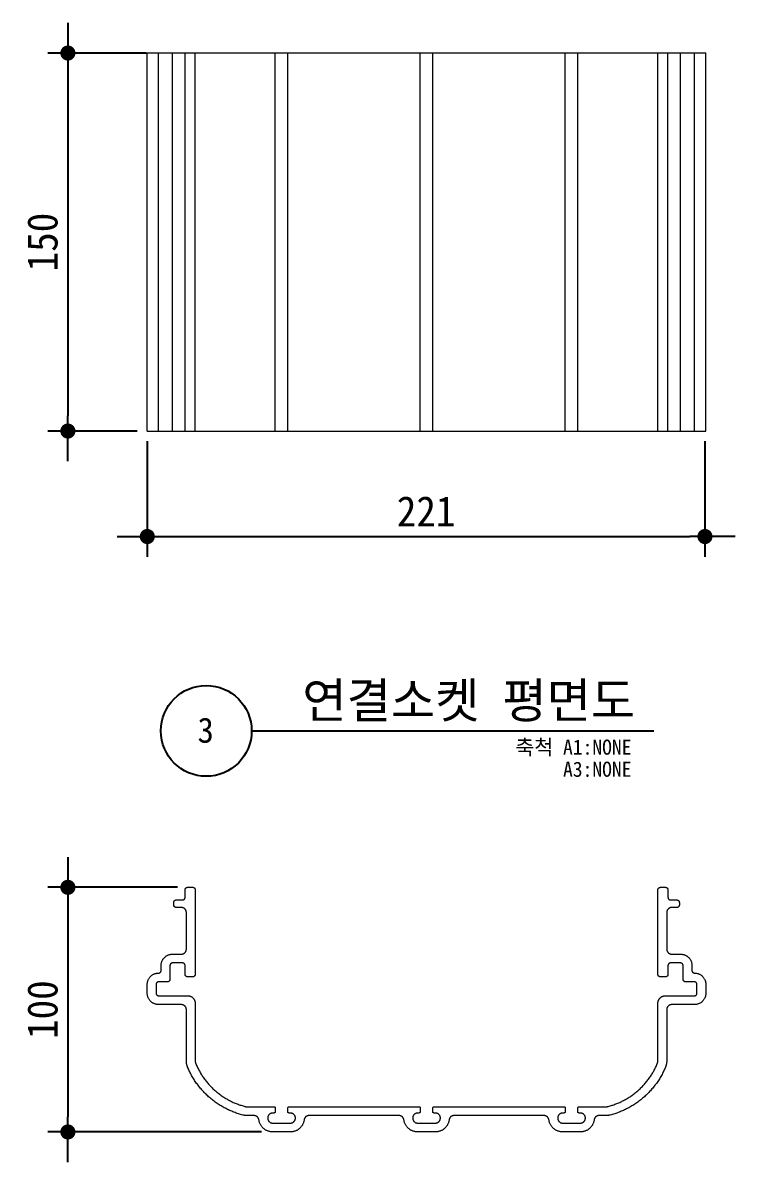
# Model space of a CAD drawing. Header units: inches. Extents: x 1408519 to 1410009, y -41115 to -40078.
# Drawn here: x 1409395.8 to 1409678.3, y -40535.6 to -40083.8 of the extents above; entities that cross this region are included whole.
import ezdxf
from ezdxf.enums import TextEntityAlignment as Align

# ---------------------------------------------------------------- set-up
doc = ezdxf.new("R2010")
doc.units = ezdxf.units.IN
doc.header["$LTSCALE"] = 5
doc.header["$MEASUREMENT"] = 0
doc.layers.get('0').update_dxf_attribs({"linetype": 'CONTINUOUS'})
for name, color, linetype, lineweight in [('A-DIMS', 7, 'CONTINUOUS', 25), ('A-XXXX-FIN2', 6, 'CONTINUOUS', 20), ('A-XXXX-SYMB', 7, 'CONTINUOUS', 25), ('A-XXXX-TXT1', 3, 'CONTINUOUS', 25)]:
    doc.layers.add(name, color=color, linetype=linetype, lineweight=lineweight)
doc.styles.add('HY울릉도L', font='')
doc.styles.add('돋움체', font='')
doc.styles.get('HY울릉도L').set_extended_font_data('HYwulM')
doc.styles.get('돋움체').set_extended_font_data('DotumChe')
doc.dimstyles.new('CDIM', dxfattribs={"dimtxt": 3, "dimasz": 1.5, "dimexe": 2, "dimexo": 1, "dimgap": 1, "dimtad": 1, "dimdec": 0, "dimrnd": 0.5, "dimzin": 0, "dimdsep": 32, "dimlunit": 6, "dimtxsty": 'HY울릉도L', "dimblk1": '_CIDOT', "dimblk2": '_CIDOT', "dimsah": 1, "dimcen": 5.5, "dimclrd": 2, "dimclre": 2, "dimclrt": 7, "dimadec": 0, "dimazin": 0, "dimtfac": 1, "dimtdec": 0, "dimtix": 1, "dimtmove": 2, "dimatfit": 1, "dimldrblk": '_CIDOT', "dimfxl": 1, "dimtolj": 1, "dimtzin": 0, "dimlwd": -1, "dimarcsym": 0})

# ---------------------------------------------------------------- blocks, each defined once
blk = doc.blocks.new('_CIDOT')
at = {"color": 0, "linetype": 'ByBlock'}
blk.add_line((2, 0), (-1, 0), dxfattribs=at)
at = {"color": 0, "linetype": 'ByBlock', "const_width": 0.5}
blk.add_lwpolyline([(-0.25, 0, 1), (0.25, 0, 1)], format="xyb", close=True, dxfattribs=at)
blk = doc.blocks.new('*D14')
at = {"layer": 'A-DIMS', "lineweight": -2, "transparency": 16777216}
for p, q in [((1409444.83, -40095.78), (1409405.65, -40095.78)), ((1409441.14, -40245.66), (1409405.65, -40245.66))]:
    blk.add_line(p, q, dxfattribs=at)
at = {"layer": 'A-DIMS', "transparency": 16777216}
blk.add_line((1409413.65, -40101.78), (1409413.65, -40239.66), dxfattribs=at)
at = {"layer": 'A-DIMS', "transparency": 16777216, "xscale": 6, "yscale": 6, "zscale": 6}
for p, rotation in [((1409413.65, -40095.78), 90), ((1409413.65, -40245.66), 270)]:
    blk.add_blockref('_CIDOT', p, dxfattribs=dict(at, rotation=rotation))
at = {"layer": 'A-DIMS', "color": 3, "transparency": 16777216, "insert": (1409403.65, -40170.72), "char_height": 12, "attachment_point": 5, "rotation": 90, "style": '돋움체'}
blk.add_mtext('\\A1;150', dxfattribs=at)
blk = doc.blocks.new('*D15')
at = {"layer": 'A-DIMS', "lineweight": -2, "transparency": 16777216}
for p, q in [((1409457.14, -40426.57), (1409405.65, -40426.57)), ((1409490.41, -40523.57), (1409405.65, -40523.57))]:
    blk.add_line(p, q, dxfattribs=at)
at = {"layer": 'A-DIMS', "transparency": 16777216}
blk.add_line((1409413.65, -40432.57), (1409413.65, -40517.57), dxfattribs=at)
at = {"layer": 'A-DIMS', "transparency": 16777216, "xscale": 6, "yscale": 6, "zscale": 6}
for p, rotation in [((1409413.65, -40426.57), 90), ((1409413.65, -40523.57), 270)]:
    blk.add_blockref('_CIDOT', p, dxfattribs=dict(at, rotation=rotation))
at = {"layer": 'A-DIMS', "color": 3, "transparency": 16777216, "insert": (1409403.65, -40475.07), "char_height": 12, "attachment_point": 5, "rotation": 90, "style": '돋움체'}
blk.add_mtext('\\A1;100', dxfattribs=at)
blk = doc.blocks.new('*D7')
at = {"layer": 'A-DIMS', "lineweight": -2, "transparency": 16777216}
for p, q in [((1409445.14, -40249.66), (1409445.14, -40295.48)), ((1409666.3, -40249.66), (1409666.3, -40295.48))]:
    blk.add_line(p, q, dxfattribs=at)
at = {"layer": 'A-DIMS', "transparency": 16777216}
blk.add_line((1409451.14, -40287.48), (1409660.3, -40287.48), dxfattribs=at)
at = {"layer": 'A-DIMS', "transparency": 16777216, "xscale": 6, "yscale": 6, "zscale": 6, "rotation": 180}
blk.add_blockref('_CIDOT', (1409445.14, -40287.48), dxfattribs=at)
at = {"layer": 'A-DIMS', "transparency": 16777216, "xscale": 6, "yscale": 6, "zscale": 6}
blk.add_blockref('_CIDOT', (1409666.3, -40287.48), dxfattribs=at)
at = {"layer": 'A-DIMS', "color": 3, "transparency": 16777216, "insert": (1409555.72, -40277.48), "char_height": 12, "attachment_point": 5, "style": '돋움체'}
blk.add_mtext('\\A1;221', dxfattribs=at)

msp = doc.modelspace()

# ---------------------------------------------------------------- linework, layer by layer
at = {"layer": 'A-XXXX-FIN2'}
for points in [[(1409445.14, -40095.66), (1409447.39, -40095.66), (1409449.64, -40095.66)], [(1409445.14, -40245.66), (1409445.14, -40170.66), (1409445.14, -40095.66)], [(1409449.64, -40095.66), (1409450.14, -40095.66), (1409450.64, -40095.66)], [(1409449.64, -40245.66), (1409449.64, -40170.66), (1409449.64, -40095.66)], [(1409450.64, -40095.66), (1409452.89, -40095.66), (1409455.14, -40095.66)], [(1409455.14, -40095.66), (1409455.39, -40095.66), (1409455.64, -40095.66)], [(1409455.14, -40245.66), (1409455.14, -40170.66), (1409455.14, -40095.66)], [(1409455.64, -40095.66), (1409456.14, -40095.66), (1409456.64, -40095.66)], [(1409456.64, -40095.66), (1409457.89, -40095.66), (1409459.14, -40095.66)], [(1409459.14, -40095.66), (1409459.64, -40095.66), (1409460.14, -40095.66)], [(1409460.14, -40095.66), (1409460.64, -40095.66), (1409461.14, -40095.66)], [(1409460.14, -40245.66), (1409460.14, -40170.66), (1409460.14, -40095.66)], [(1409461.14, -40095.66), (1409462.14, -40095.66), (1409463.14, -40095.66)], [(1409463.14, -40095.66), (1409463.64, -40095.66), (1409464.14, -40095.66)], [(1409464.14, -40245.66), (1409464.14, -40170.66), (1409464.14, -40095.66)], [(1409464.14, -40095.66), (1409464.25, -40095.66), (1409464.37, -40095.66)], [(1409464.14, -40245.66), (1409464.14, -40170.66), (1409464.14, -40095.66)], [(1409464.37, -40095.66), (1409474.13, -40095.66), (1409483.89, -40095.66)], [(1409483.89, -40095.66), (1409484.27, -40095.66), (1409484.65, -40095.66)], [(1409484.65, -40095.66), (1409490.02, -40095.66), (1409495.39, -40095.66)], [(1409495.39, -40095.66), (1409495.64, -40095.66), (1409495.89, -40095.66)], [(1409495.89, -40095.66), (1409497.14, -40095.66), (1409498.39, -40095.66)], [(1409495.89, -40245.66), (1409495.89, -40170.66), (1409495.89, -40095.66)], [(1409498.39, -40095.66), (1409499.64, -40095.66), (1409500.89, -40095.66)], [(1409500.89, -40095.66), (1409501.14, -40095.66), (1409501.39, -40095.66)], [(1409500.89, -40245.66), (1409500.89, -40170.66), (1409500.89, -40095.66)], [(1409501.39, -40095.66), (1409527.14, -40095.66), (1409552.89, -40095.66)], [(1409552.89, -40095.66), (1409553.14, -40095.66), (1409553.39, -40095.66)], [(1409553.39, -40095.66), (1409555.89, -40095.66), (1409558.39, -40095.66)], [(1409553.39, -40245.66), (1409553.39, -40170.66), (1409553.39, -40095.66)], [(1409558.39, -40095.66), (1409558.64, -40095.66), (1409558.89, -40095.66)], [(1409558.39, -40245.66), (1409558.39, -40170.66), (1409558.39, -40095.66)], [(1409558.89, -40095.66), (1409584.64, -40095.66), (1409610.39, -40095.66)], [(1409610.39, -40095.66), (1409610.64, -40095.66), (1409610.89, -40095.66)], [(1409610.89, -40095.66), (1409613.39, -40095.66), (1409615.89, -40095.66)], [(1409610.89, -40245.66), (1409610.89, -40170.66), (1409610.89, -40095.66)], [(1409615.89, -40095.66), (1409616.14, -40095.66), (1409616.39, -40095.66)], [(1409615.89, -40245.66), (1409615.89, -40170.66), (1409615.89, -40095.66)], [(1409616.39, -40095.66), (1409621.75, -40095.66), (1409627.12, -40095.66)], [(1409627.12, -40095.66), (1409627.5, -40095.66), (1409627.88, -40095.66)], [(1409627.88, -40095.66), (1409637.64, -40095.66), (1409647.4, -40095.66)], [(1409647.4, -40095.66), (1409647.52, -40095.66), (1409647.64, -40095.66)], [(1409647.64, -40245.66), (1409647.64, -40170.66), (1409647.64, -40095.66)], [(1409647.64, -40245.66), (1409647.64, -40170.66), (1409647.64, -40095.66)], [(1409647.64, -40095.66), (1409648.14, -40095.66), (1409648.64, -40095.66)], [(1409648.64, -40095.66), (1409649.64, -40095.66), (1409650.64, -40095.66)], [(1409650.64, -40095.66), (1409651.14, -40095.66), (1409651.64, -40095.66)], [(1409651.64, -40245.66), (1409651.64, -40170.66), (1409651.64, -40095.66)], [(1409651.64, -40095.66), (1409652.14, -40095.66), (1409652.64, -40095.66)], [(1409652.64, -40095.66), (1409653.89, -40095.66), (1409655.14, -40095.66)], [(1409655.14, -40095.66), (1409655.64, -40095.66), (1409656.14, -40095.66)], [(1409656.14, -40095.66), (1409656.39, -40095.66), (1409656.64, -40095.66)], [(1409656.64, -40245.66), (1409656.64, -40170.66), (1409656.64, -40095.66)], [(1409656.64, -40095.66), (1409658.89, -40095.66), (1409661.14, -40095.66)], [(1409661.14, -40095.66), (1409661.64, -40095.66), (1409662.14, -40095.66)], [(1409662.14, -40245.66), (1409662.14, -40170.66), (1409662.14, -40095.66)], [(1409662.14, -40095.66), (1409664.39, -40095.66), (1409666.64, -40095.66)], [(1409666.64, -40245.66), (1409666.64, -40170.66), (1409666.64, -40095.66)], [(1409445.14, -40245.66), (1409447.39, -40245.66), (1409449.64, -40245.66)], [(1409449.64, -40245.66), (1409450.13, -40245.66), (1409450.63, -40245.66)], [(1409450.64, -40245.66), (1409452.89, -40245.66), (1409455.14, -40245.66)], [(1409455.14, -40245.66), (1409455.39, -40245.66), (1409455.64, -40245.66)], [(1409455.64, -40245.66), (1409456.14, -40245.66), (1409456.64, -40245.66)], [(1409456.64, -40245.66), (1409457.89, -40245.66), (1409459.14, -40245.66)], [(1409459.14, -40245.66), (1409459.63, -40245.66), (1409460.13, -40245.66)], [(1409460.14, -40245.66), (1409460.64, -40245.66), (1409461.14, -40245.66)], [(1409461.14, -40245.66), (1409462.14, -40245.66), (1409463.14, -40245.66)], [(1409463.14, -40245.66), (1409463.63, -40245.66), (1409464.13, -40245.66)], [(1409464.14, -40245.66), (1409464.25, -40245.66), (1409464.37, -40245.66)], [(1409464.37, -40245.66), (1409474.13, -40245.66), (1409483.89, -40245.66)], [(1409483.89, -40245.66), (1409484.27, -40245.66), (1409484.65, -40245.66)], [(1409484.65, -40245.66), (1409490.02, -40245.66), (1409495.39, -40245.66)], [(1409495.39, -40245.66), (1409495.63, -40245.66), (1409495.88, -40245.66)], [(1409495.88, -40245.66), (1409497.13, -40245.66), (1409498.39, -40245.66)], [(1409498.39, -40245.66), (1409499.64, -40245.66), (1409500.89, -40245.66)], [(1409500.89, -40245.66), (1409501.14, -40245.66), (1409501.39, -40245.66)], [(1409501.39, -40245.66), (1409527.14, -40245.66), (1409552.89, -40245.66)], [(1409552.89, -40245.66), (1409553.13, -40245.66), (1409553.38, -40245.66)], [(1409553.38, -40245.66), (1409555.89, -40245.66), (1409558.39, -40245.66)], [(1409558.39, -40245.66), (1409558.64, -40245.66), (1409558.89, -40245.66)], [(1409558.89, -40245.66), (1409584.64, -40245.66), (1409610.39, -40245.66)], [(1409610.39, -40245.66), (1409610.63, -40245.66), (1409610.88, -40245.66)], [(1409610.88, -40245.66), (1409613.39, -40245.66), (1409615.89, -40245.66)], [(1409615.89, -40245.66), (1409616.14, -40245.66), (1409616.39, -40245.66)], [(1409616.39, -40245.66), (1409621.75, -40245.66), (1409627.12, -40245.66)], [(1409627.12, -40245.66), (1409627.5, -40245.66), (1409627.88, -40245.66)], [(1409627.88, -40245.66), (1409637.64, -40245.66), (1409647.4, -40245.66)], [(1409647.4, -40245.66), (1409647.52, -40245.66), (1409647.63, -40245.66)], [(1409647.64, -40245.66), (1409648.14, -40245.66), (1409648.64, -40245.66)], [(1409648.64, -40245.66), (1409649.64, -40245.66), (1409650.64, -40245.66)], [(1409650.64, -40245.66), (1409651.13, -40245.66), (1409651.63, -40245.66)], [(1409651.64, -40245.66), (1409652.14, -40245.66), (1409652.64, -40245.66)], [(1409652.64, -40245.66), (1409653.89, -40245.66), (1409655.14, -40245.66)], [(1409655.14, -40245.66), (1409655.63, -40245.66), (1409656.13, -40245.66)], [(1409656.13, -40245.66), (1409656.38, -40245.66), (1409656.64, -40245.66)], [(1409656.64, -40245.66), (1409658.89, -40245.66), (1409661.14, -40245.66)], [(1409661.14, -40245.66), (1409661.64, -40245.66), (1409662.14, -40245.66)], [(1409662.14, -40245.66), (1409664.39, -40245.66), (1409666.64, -40245.66)], [(1409460.14, -40430.57), (1409460.14, -40429.07), (1409460.14, -40427.57)], [(1409461.14, -40426.57), (1409462.14, -40426.57), (1409463.14, -40426.57)], [(1409464.14, -40427.57), (1409464.14, -40444.32), (1409464.14, -40461.07)], [(1409647.64, -40461.07), (1409647.64, -40444.32), (1409647.64, -40427.57)], [(1409648.64, -40426.57), (1409649.64, -40426.57), (1409650.64, -40426.57)], [(1409651.64, -40427.57), (1409651.64, -40429.07), (1409651.64, -40430.57)], [(1409455.64, -40433.57), (1409455.64, -40433.07), (1409455.64, -40432.57)], [(1409456.64, -40431.57), (1409457.89, -40431.57), (1409459.14, -40431.57)], [(1409458.64, -40434.57), (1409457.64, -40434.57), (1409456.64, -40434.57)], [(1409652.64, -40431.57), (1409653.89, -40431.57), (1409655.14, -40431.57)], [(1409655.14, -40434.57), (1409654.14, -40434.57), (1409653.14, -40434.57)], [(1409656.14, -40432.57), (1409656.14, -40433.07), (1409656.14, -40433.57)], [(1409460.64, -40451.07), (1409460.64, -40443.82), (1409460.64, -40436.57)], [(1409651.14, -40436.57), (1409651.14, -40443.82), (1409651.14, -40451.07)], [(1409455.14, -40453.07), (1409456.89, -40453.07), (1409458.64, -40453.07)], [(1409653.14, -40453.07), (1409654.89, -40453.07), (1409656.64, -40453.07)], [(1409450.64, -40459.57), (1409450.64, -40458.57), (1409450.64, -40457.57)], [(1409454.14, -40457.57), (1409454.14, -40460.32), (1409454.14, -40463.07)], [(1409459.14, -40456.57), (1409457.14, -40456.57), (1409455.14, -40456.57)], [(1409460.14, -40461.07), (1409460.14, -40459.32), (1409460.14, -40457.57)], [(1409651.64, -40457.57), (1409651.64, -40459.32), (1409651.64, -40461.07)], [(1409656.64, -40456.57), (1409654.64, -40456.57), (1409652.64, -40456.57)], [(1409657.64, -40463.07), (1409657.64, -40460.32), (1409657.64, -40457.57)], [(1409661.14, -40457.57), (1409661.14, -40458.57), (1409661.14, -40459.57)], [(1409463.14, -40462.07), (1409462.14, -40462.07), (1409461.14, -40462.07)], [(1409650.64, -40462.07), (1409649.64, -40462.07), (1409648.64, -40462.07)], [(1409445.14, -40468.57), (1409445.14, -40466.82), (1409445.14, -40465.07)], [(1409448.64, -40465.07), (1409448.64, -40466.82), (1409448.64, -40468.57)], [(1409453.14, -40464.07), (1409451.39, -40464.07), (1409449.64, -40464.07)], [(1409662.14, -40464.07), (1409660.39, -40464.07), (1409658.64, -40464.07)], [(1409663.14, -40468.57), (1409663.14, -40466.82), (1409663.14, -40465.07)], [(1409666.64, -40465.07), (1409666.64, -40466.82), (1409666.64, -40468.57)], [(1409449.64, -40469.57), (1409455.39, -40469.57), (1409461.14, -40469.57)], [(1409650.64, -40469.57), (1409656.39, -40469.57), (1409662.14, -40469.57)], [(1409458.64, -40473.07), (1409454.14, -40473.07), (1409449.64, -40473.07)], [(1409460.64, -40495.34), (1409460.64, -40485.2), (1409460.64, -40475.07)], [(1409464.14, -40472.57), (1409464.14, -40483.95), (1409464.14, -40495.34)], [(1409647.64, -40495.34), (1409647.64, -40483.95), (1409647.64, -40472.57)], [(1409651.14, -40475.07), (1409651.14, -40485.2), (1409651.14, -40495.34)], [(1409662.14, -40473.07), (1409657.64, -40473.07), (1409653.14, -40473.07)], [(1409484.65, -40513.57), (1409490.02, -40513.57), (1409495.39, -40513.57)], [(1409495.39, -40516.07), (1409495.14, -40516.07), (1409494.89, -40516.07)], [(1409495.89, -40514.07), (1409495.89, -40514.82), (1409495.89, -40515.57)], [(1409500.89, -40515.57), (1409500.89, -40514.82), (1409500.89, -40514.07)], [(1409501.39, -40513.57), (1409527.14, -40513.57), (1409552.89, -40513.57)], [(1409501.89, -40516.07), (1409501.64, -40516.07), (1409501.39, -40516.07)], [(1409552.89, -40516.07), (1409552.64, -40516.07), (1409552.39, -40516.07)], [(1409553.39, -40514.07), (1409553.39, -40514.82), (1409553.39, -40515.57)], [(1409558.39, -40515.57), (1409558.39, -40514.82), (1409558.39, -40514.07)], [(1409558.89, -40513.57), (1409584.64, -40513.57), (1409610.39, -40513.57)], [(1409559.39, -40516.07), (1409559.14, -40516.07), (1409558.89, -40516.07)], [(1409610.39, -40516.07), (1409610.14, -40516.07), (1409609.89, -40516.07)], [(1409610.89, -40514.07), (1409610.89, -40514.82), (1409610.89, -40515.57)], [(1409615.89, -40515.57), (1409615.89, -40514.82), (1409615.89, -40514.07)], [(1409616.39, -40513.57), (1409621.75, -40513.57), (1409627.12, -40513.57)], [(1409616.89, -40516.07), (1409616.64, -40516.07), (1409616.39, -40516.07)], [(1409487.45, -40517.07), (1409486.05, -40517.07), (1409484.65, -40517.07)], [(1409494.89, -40520.07), (1409496.64, -40520.07), (1409498.39, -40520.07)], [(1409498.39, -40520.07), (1409500.14, -40520.07), (1409501.89, -40520.07)], [(1409544.95, -40517.07), (1409527.14, -40517.07), (1409509.32, -40517.07)], [(1409552.39, -40520.07), (1409555.89, -40520.07), (1409559.39, -40520.07)], [(1409602.45, -40517.07), (1409584.64, -40517.07), (1409566.82, -40517.07)], [(1409609.89, -40520.07), (1409613.39, -40520.07), (1409616.89, -40520.07)], [(1409627.12, -40517.07), (1409625.72, -40517.07), (1409624.32, -40517.07)], [(1409501.89, -40523.57), (1409498.39, -40523.57), (1409494.89, -40523.57)], [(1409559.39, -40523.57), (1409555.89, -40523.57), (1409552.39, -40523.57)], [(1409616.89, -40523.57), (1409613.39, -40523.57), (1409609.89, -40523.57)]]:
    msp.add_open_spline(points, degree=2, dxfattribs=at)
for points, weights in [([(1409459.14, -40431.57), (1409460.14, -40431.57), (1409460.14, -40430.57)], [1, 0.707106781187, 1]), ([(1409460.14, -40427.57), (1409460.14, -40426.57), (1409461.14, -40426.57)], [1, 0.707106781186, 1]), ([(1409463.14, -40426.57), (1409464.14, -40426.57), (1409464.14, -40427.57)], [1, 0.707106781187, 1]), ([(1409647.64, -40427.57), (1409647.64, -40426.57), (1409648.64, -40426.57)], [1, 0.707106781187, 1]), ([(1409650.64, -40426.57), (1409651.64, -40426.57), (1409651.64, -40427.57)], [1, 0.707106781187, 1]), ([(1409651.64, -40430.57), (1409651.64, -40431.57), (1409652.64, -40431.57)], [1, 0.707106781187, 1]), ([(1409455.64, -40432.57), (1409455.64, -40431.57), (1409456.64, -40431.57)], [1, 0.707106781187, 1]), ([(1409456.64, -40434.57), (1409455.64, -40434.57), (1409455.64, -40433.57)], [1, 0.707106781187, 1]), ([(1409460.64, -40436.57), (1409460.64, -40434.57), (1409458.64, -40434.57)], [1, 0.707106781187, 1]), ([(1409653.14, -40434.57), (1409651.14, -40434.57), (1409651.14, -40436.57)], [1, 0.707106781187, 1]), ([(1409655.14, -40431.57), (1409656.14, -40431.57), (1409656.14, -40432.57)], [1, 0.707106781187, 1]), ([(1409656.14, -40433.57), (1409656.14, -40434.57), (1409655.14, -40434.57)], [1, 0.707106781187, 1]), ([(1409450.64, -40457.57), (1409450.64, -40453.07), (1409455.14, -40453.07)], [1, 0.707106781187, 1]), ([(1409458.64, -40453.07), (1409460.64, -40453.07), (1409460.64, -40451.07)], [1, 0.707106781187, 1]), ([(1409651.14, -40451.07), (1409651.14, -40453.07), (1409653.14, -40453.07)], [1, 0.707106781187, 1]), ([(1409656.64, -40453.07), (1409661.14, -40453.07), (1409661.14, -40457.57)], [1, 0.707106781187, 1]), ([(1409455.14, -40456.57), (1409454.14, -40456.57), (1409454.14, -40457.57)], [1, 0.707106781187, 1]), ([(1409460.14, -40457.57), (1409460.14, -40456.57), (1409459.14, -40456.57)], [1, 0.707106781187, 1]), ([(1409652.64, -40456.57), (1409651.64, -40456.57), (1409651.64, -40457.57)], [1, 0.707106781187, 1]), ([(1409657.64, -40457.57), (1409657.64, -40456.57), (1409656.64, -40456.57)], [1, 0.707106781187, 1]), ([(1409445.14, -40465.07), (1409445.14, -40460.57), (1409449.64, -40460.57)], [1, 0.707106781187, 1]), ([(1409449.64, -40460.57), (1409450.64, -40460.57), (1409450.64, -40459.57)], [1, 0.707106781187, 1]), ([(1409461.14, -40462.07), (1409460.14, -40462.07), (1409460.14, -40461.07)], [1, 0.707106781187, 1]), ([(1409464.14, -40461.07), (1409464.14, -40462.07), (1409463.14, -40462.07)], [1, 0.707106781187, 1]), ([(1409648.64, -40462.07), (1409647.64, -40462.07), (1409647.64, -40461.07)], [1, 0.707106781187, 1]), ([(1409651.64, -40461.07), (1409651.64, -40462.07), (1409650.64, -40462.07)], [1, 0.707106781187, 1]), ([(1409661.14, -40459.57), (1409661.14, -40460.57), (1409662.14, -40460.57)], [1, 0.707106781187, 1]), ([(1409662.14, -40460.57), (1409666.64, -40460.57), (1409666.64, -40465.07)], [1, 0.707106781187, 1]), ([(1409449.64, -40464.07), (1409448.64, -40464.07), (1409448.64, -40465.07)], [1, 0.707106781187, 1]), ([(1409454.14, -40463.07), (1409454.14, -40464.07), (1409453.14, -40464.07)], [1, 0.707106781187, 1]), ([(1409658.64, -40464.07), (1409657.64, -40464.07), (1409657.64, -40463.07)], [1, 0.707106781187, 1]), ([(1409663.14, -40465.07), (1409663.14, -40464.07), (1409662.14, -40464.07)], [1, 0.707106781187, 1]), ([(1409449.64, -40473.07), (1409445.14, -40473.07), (1409445.14, -40468.57)], [1, 0.707106781187, 1]), ([(1409448.64, -40468.57), (1409448.64, -40469.57), (1409449.64, -40469.57)], [1, 0.707106781187, 1]), ([(1409461.14, -40469.57), (1409464.14, -40469.57), (1409464.14, -40472.57)], [1, 0.707106781187, 1]), ([(1409647.64, -40472.57), (1409647.64, -40469.57), (1409650.64, -40469.57)], [1, 0.707106781187, 1]), ([(1409666.64, -40468.57), (1409666.64, -40473.07), (1409662.14, -40473.07)], [1, 0.707106781187, 1]), ([(1409662.14, -40469.57), (1409663.14, -40469.57), (1409663.14, -40468.57)], [1, 0.707106781187, 1]), ([(1409460.64, -40475.07), (1409460.64, -40473.07), (1409458.64, -40473.07)], [1, 0.707106781187, 1]), ([(1409653.14, -40473.07), (1409651.14, -40473.07), (1409651.14, -40475.07)], [1, 0.707106781187, 1]), ([(1409461.13, -40497.84), (1409460.64, -40496.64), (1409460.64, -40495.34)], [1, 0.980635211942, 1]), ([(1409483.01, -40516.86), (1409467.35, -40512.78), (1409461.13, -40497.84)], [1, 0.895715956964, 1]), ([(1409464.14, -40495.34), (1409464.14, -40495.94), (1409464.37, -40496.49)], [1, 0.980635211942, 1]), ([(1409464.37, -40496.49), (1409469.91, -40509.83), (1409483.89, -40513.47)], [1, 0.895715956964, 1]), ([(1409627.88, -40513.47), (1409641.86, -40509.83), (1409647.4, -40496.49)], [1, 0.895715956964, 1]), ([(1409650.64, -40497.84), (1409644.42, -40512.78), (1409628.76, -40516.86)], [1, 0.895715956964, 1]), ([(1409647.4, -40496.49), (1409647.64, -40495.94), (1409647.64, -40495.34)], [1, 0.980635211942, 1]), ([(1409651.14, -40495.34), (1409651.14, -40496.64), (1409650.64, -40497.84)], [1, 0.980635211942, 1]), ([(1409483.89, -40513.47), (1409484.26, -40513.57), (1409484.65, -40513.57)], [1, 0.991879905085, 1]), ([(1409495.39, -40513.57), (1409495.89, -40513.57), (1409495.89, -40514.07)], [1, 0.707106781187, 1]), ([(1409495.89, -40515.57), (1409495.89, -40516.07), (1409495.39, -40516.07)], [1, 0.707106781187, 1]), ([(1409500.89, -40514.07), (1409500.89, -40513.57), (1409501.39, -40513.57)], [1, 0.707106781186, 1]), ([(1409501.39, -40516.07), (1409500.89, -40516.07), (1409500.89, -40515.57)], [1, 0.707106781186, 1]), ([(1409552.89, -40513.57), (1409553.39, -40513.57), (1409553.39, -40514.07)], [1, 0.707106781187, 1]), ([(1409553.39, -40515.57), (1409553.39, -40516.07), (1409552.89, -40516.07)], [1, 0.707106781187, 1]), ([(1409558.39, -40514.07), (1409558.39, -40513.57), (1409558.89, -40513.57)], [1, 0.707106781186, 1]), ([(1409558.89, -40516.07), (1409558.39, -40516.07), (1409558.39, -40515.57)], [1, 0.707106781186, 1]), ([(1409610.39, -40513.57), (1409610.89, -40513.57), (1409610.89, -40514.07)], [1, 0.707106781187, 1]), ([(1409610.89, -40515.57), (1409610.89, -40516.07), (1409610.39, -40516.07)], [1, 0.707106781187, 1]), ([(1409615.89, -40514.07), (1409615.89, -40513.57), (1409616.39, -40513.57)], [1, 0.707106781187, 1]), ([(1409616.39, -40516.07), (1409615.89, -40516.07), (1409615.89, -40515.57)], [1, 0.707106781186, 1]), ([(1409627.12, -40513.57), (1409627.51, -40513.57), (1409627.88, -40513.47)], [1, 0.991879905085, 1]), ([(1409484.65, -40517.07), (1409483.81, -40517.07), (1409483.01, -40516.86)], [1, 0.991879905085, 1]), ([(1409489.43, -40518.8), (1409489.2, -40517.07), (1409487.45, -40517.07)], [1, 0.752772652709, 1]), ([(1409494.89, -40523.57), (1409490.08, -40523.57), (1409489.43, -40518.8)], [1, 0.752772652709, 1]), ([(1409507.34, -40518.8), (1409506.69, -40523.57), (1409501.89, -40523.57)], [1, 0.752772652709, 1]), ([(1409509.32, -40517.07), (1409507.57, -40517.07), (1409507.34, -40518.8)], [1, 0.752772652709, 1]), ([(1409546.93, -40518.8), (1409546.7, -40517.07), (1409544.95, -40517.07)], [1, 0.752772652709, 1]), ([(1409552.39, -40523.57), (1409547.58, -40523.57), (1409546.93, -40518.8)], [1, 0.752772652709, 1]), ([(1409564.84, -40518.8), (1409564.19, -40523.57), (1409559.39, -40523.57)], [1, 0.752772652709, 1]), ([(1409566.82, -40517.07), (1409565.07, -40517.07), (1409564.84, -40518.8)], [1, 0.752772652709, 1]), ([(1409604.43, -40518.8), (1409604.2, -40517.07), (1409602.45, -40517.07)], [1, 0.752772652709, 1]), ([(1409609.89, -40523.57), (1409605.08, -40523.57), (1409604.43, -40518.8)], [1, 0.752772652709, 1]), ([(1409622.34, -40518.8), (1409621.69, -40523.57), (1409616.89, -40523.57)], [1, 0.752772652709, 1]), ([(1409624.32, -40517.07), (1409622.57, -40517.07), (1409622.34, -40518.8)], [1, 0.752772652709, 1]), ([(1409628.76, -40516.86), (1409627.96, -40517.07), (1409627.12, -40517.07)], [1, 0.991879905085, 1])]:
    msp.add_rational_spline(points, weights, degree=2, dxfattribs=at)
for points in [[(1409494.89, -40516.07), (1409492.89, -40516.07), (1409492.89, -40518.07), (1409492.89, -40520.07), (1409494.89, -40520.07)], [(1409501.89, -40520.07), (1409503.89, -40520.07), (1409503.89, -40518.07), (1409503.89, -40516.07), (1409501.89, -40516.07)], [(1409552.39, -40516.07), (1409550.39, -40516.07), (1409550.39, -40518.07), (1409550.39, -40520.07), (1409552.39, -40520.07)], [(1409559.39, -40520.07), (1409561.39, -40520.07), (1409561.39, -40518.07), (1409561.39, -40516.07), (1409559.39, -40516.07)], [(1409609.89, -40516.07), (1409607.89, -40516.07), (1409607.89, -40518.07), (1409607.89, -40520.07), (1409609.89, -40520.07)], [(1409616.89, -40520.07), (1409618.89, -40520.07), (1409618.89, -40518.07), (1409618.89, -40516.07), (1409616.89, -40516.07)]]:
    msp.add_rational_spline(points, [1, 0.707106781187, 1, 0.707106781187, 1], degree=2, knots=[0, 0, 0, 3.141593, 3.141593, 6.283185, 6.283185, 6.283185], dxfattribs=at)
at = {"layer": 'A-XXXX-SYMB'}
msp.add_line((1409486.53, -40364.55), (1409645.99, -40364.55), dxfattribs=at)
msp.add_circle((1409468.53, -40364.55), 18, dxfattribs=at)

# ---------------------------------------------------------------- texts
at = {"layer": 'A-XXXX-TXT1', "style": '돋움체'}
msp.add_text('연결소켓 평면도', height=14, dxfattribs=at).set_placement((1409638.65, -40363.64), align=Align.BOTTOM_RIGHT)
msp.add_text('3', height=10, dxfattribs=at).set_placement((1409468.3, -40364.33), align=Align.MIDDLE)
for s, p in [('축척 A1:NONE', (1409637.16, -40367.99)), ('A3:NONE', (1409637.16, -40376.75))]:
    msp.add_text(s, height=6, dxfattribs=at).set_placement(p, align=Align.TOP_RIGHT)

# ---------------------------------------------------------------- dimensions: what is measured, and where the dimension line sits
at = {"layer": 'A-DIMS'}
dim = msp.add_linear_dim(base=(1409413.65, -40245.66), p1=(1409448.83, -40095.78), p2=(1409445.14, -40245.66), angle=90, dimstyle='CDIM', override={"dimscale": 4, "dimtxsty": '돋움체', "dimclrd": 256, "dimclre": 256, "dimclrt": 3}, dxfattribs=at)
dim.commit()
dim.dimension.update_dxf_attribs({"geometry": '*D14', "text_midpoint": (1409403.65, -40170.72)})
dim = msp.add_linear_dim(base=(1409666.3, -40287.48), p1=(1409445.14, -40245.66), p2=(1409666.3, -40245.66), dimstyle='CDIM', override={"dimscale": 4, "dimtxsty": '돋움체', "dimclrd": 256, "dimclre": 256, "dimclrt": 3}, dxfattribs=at)
dim.commit()
dim.dimension.update_dxf_attribs({"geometry": '*D7', "text_midpoint": (1409555.72, -40277.48)})
dim = msp.add_linear_dim(base=(1409413.65, -40523.57), p1=(1409461.14, -40426.57), p2=(1409494.41, -40523.57), angle=90, text='100', dimstyle='CDIM', override={"dimscale": 4, "dimtxsty": '돋움체', "dimclrd": 256, "dimclre": 256, "dimclrt": 3}, dxfattribs=at)
dim.commit()
dim.dimension.update_dxf_attribs({"geometry": '*D15', "text_midpoint": (1409403.65, -40475.07)})

doc.saveas('drawing.dxf')
